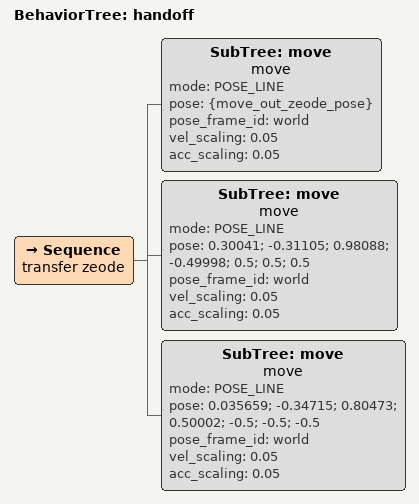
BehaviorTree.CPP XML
<root>
    <!--
    inputs:
    outputs:
        - zeode_pose
        - lift_zeode_pose
        - move_out_zeode_pose
  -->
    <BehaviorTree ID="handoff">
        <Sequence name="transfer zeode">

            <SubTree
                ID="move"
                name="move"
                mode="POSE_LINE"
                pose="{move_out_zeode_pose}"
                pose_frame_id="world"
                vel_scaling="0.05"
                acc_scaling="0.05"
            />

            <!-- intermediate pose to avoid collision -->
            <SubTree
                ID="move"
                name="move"
                mode="POSE_LINE"
                pose="0.30041; -0.31105; 0.98088; -0.49998; 0.5; 0.5; 0.5"
                pose_frame_id="world"
                vel_scaling="0.05"
                acc_scaling="0.05"
            />

            <!-- rack pose -->
            <SubTree
                ID="move"
                name="move"
                mode="POSE_LINE"
                pose="0.035659; -0.34715; 0.80473; 0.50002; -0.5; -0.5; -0.5"
                pose_frame_id="world"
                vel_scaling="0.05"
                acc_scaling="0.05"
            />

        </Sequence>
    </BehaviorTree>

</root>
